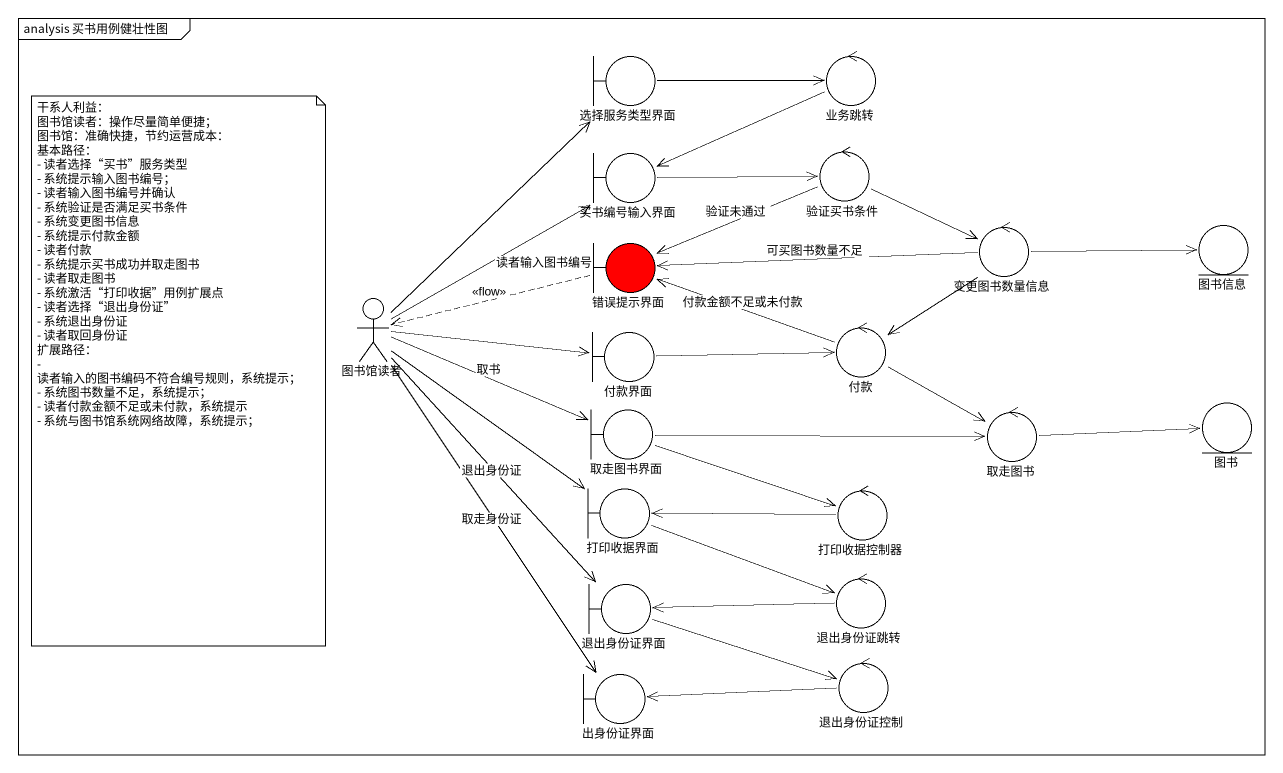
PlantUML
@startuml
mainframe analysis 买书用例健壮性图
boundary 选择服务类型界面
control 业务跳转
boundary 买书编号输入界面
control 验证买书条件
boundary 错误提示界面 #FF0000
control 变更图书数量信息
entity 图书信息
actor 图书馆读者
boundary 付款界面
control 付款
boundary 取走图书界面
control 取走图书
entity 图书
boundary 打印收据界面
control 打印收据控制器
boundary 退出身份证界面
control 退出身份证跳转
control 退出身份证控制
boundary 出身份证界面
选择服务类型界面 -right-> 业务跳转
业务跳转 -left-> 买书编号输入界面
买书编号输入界面 -right-> 验证买书条件
验证买书条件 -left-> 错误提示界面 : 验证未通过
验证买书条件 -right-> 变更图书数量信息
错误提示界面 .left.> 图书馆读者 : <<flow>>
变更图书数量信息 -left-> 错误提示界面 : 可买图书数量不足
变更图书数量信息 -right-> 图书信息
变更图书数量信息 --> 付款
图书馆读者 -up-> 选择服务类型界面
图书馆读者 -up-> 买书编号输入界面 : 读者输入图书编号
图书馆读者 -right-> 付款界面
图书馆读者 -right-> 取走图书界面 : 取书
图书馆读者 --> 打印收据界面
图书馆读者 --> 退出身份证界面 : 退出身份证
图书馆读者 --> 出身份证界面 : 取走身份证
付款界面 -right-> 付款
付款 -left-> 错误提示界面 : 付款金额不足或未付款
付款 -right-> 取走图书
取走图书界面 -right-> 取走图书
取走图书界面 -right-> 打印收据控制器
取走图书 -right-> 图书
打印收据界面 -right-> 退出身份证跳转
打印收据控制器 -left-> 打印收据界面
退出身份证界面 -right-> 退出身份证控制
退出身份证跳转 -left-> 退出身份证界面
退出身份证控制 -left-> 出身份证界面
note as N1
  干系人利益：
  图书馆读者：操作尽量简单便捷；
  图书馆：准确快捷，节约运营成本：
  基本路径：
  - 读者选择“买书”服务类型
  - 系统提示输入图书编号；
  - 读者输入图书编号并确认
  - 系统验证是否满足买书条件
  - 系统变更图书信息
  - 系统提示付款金额
  - 读者付款
  - 系统提示买书成功并取走图书
  - 读者取走图书
  - 系统激活“打印收据”用例扩展点
  - 读者选择“退出身份证”
  - 系统退出身份证
  - 读者取回身份证
  扩展路径：
  - 读者输入的图书编码不符合编号规则，系统提示；
  - 系统图书数量不足，系统提示；
  - 读者付款金额不足或未付款，系统提示
  - 系统与图书馆系统网络故障，系统提示；
end note
@enduml
